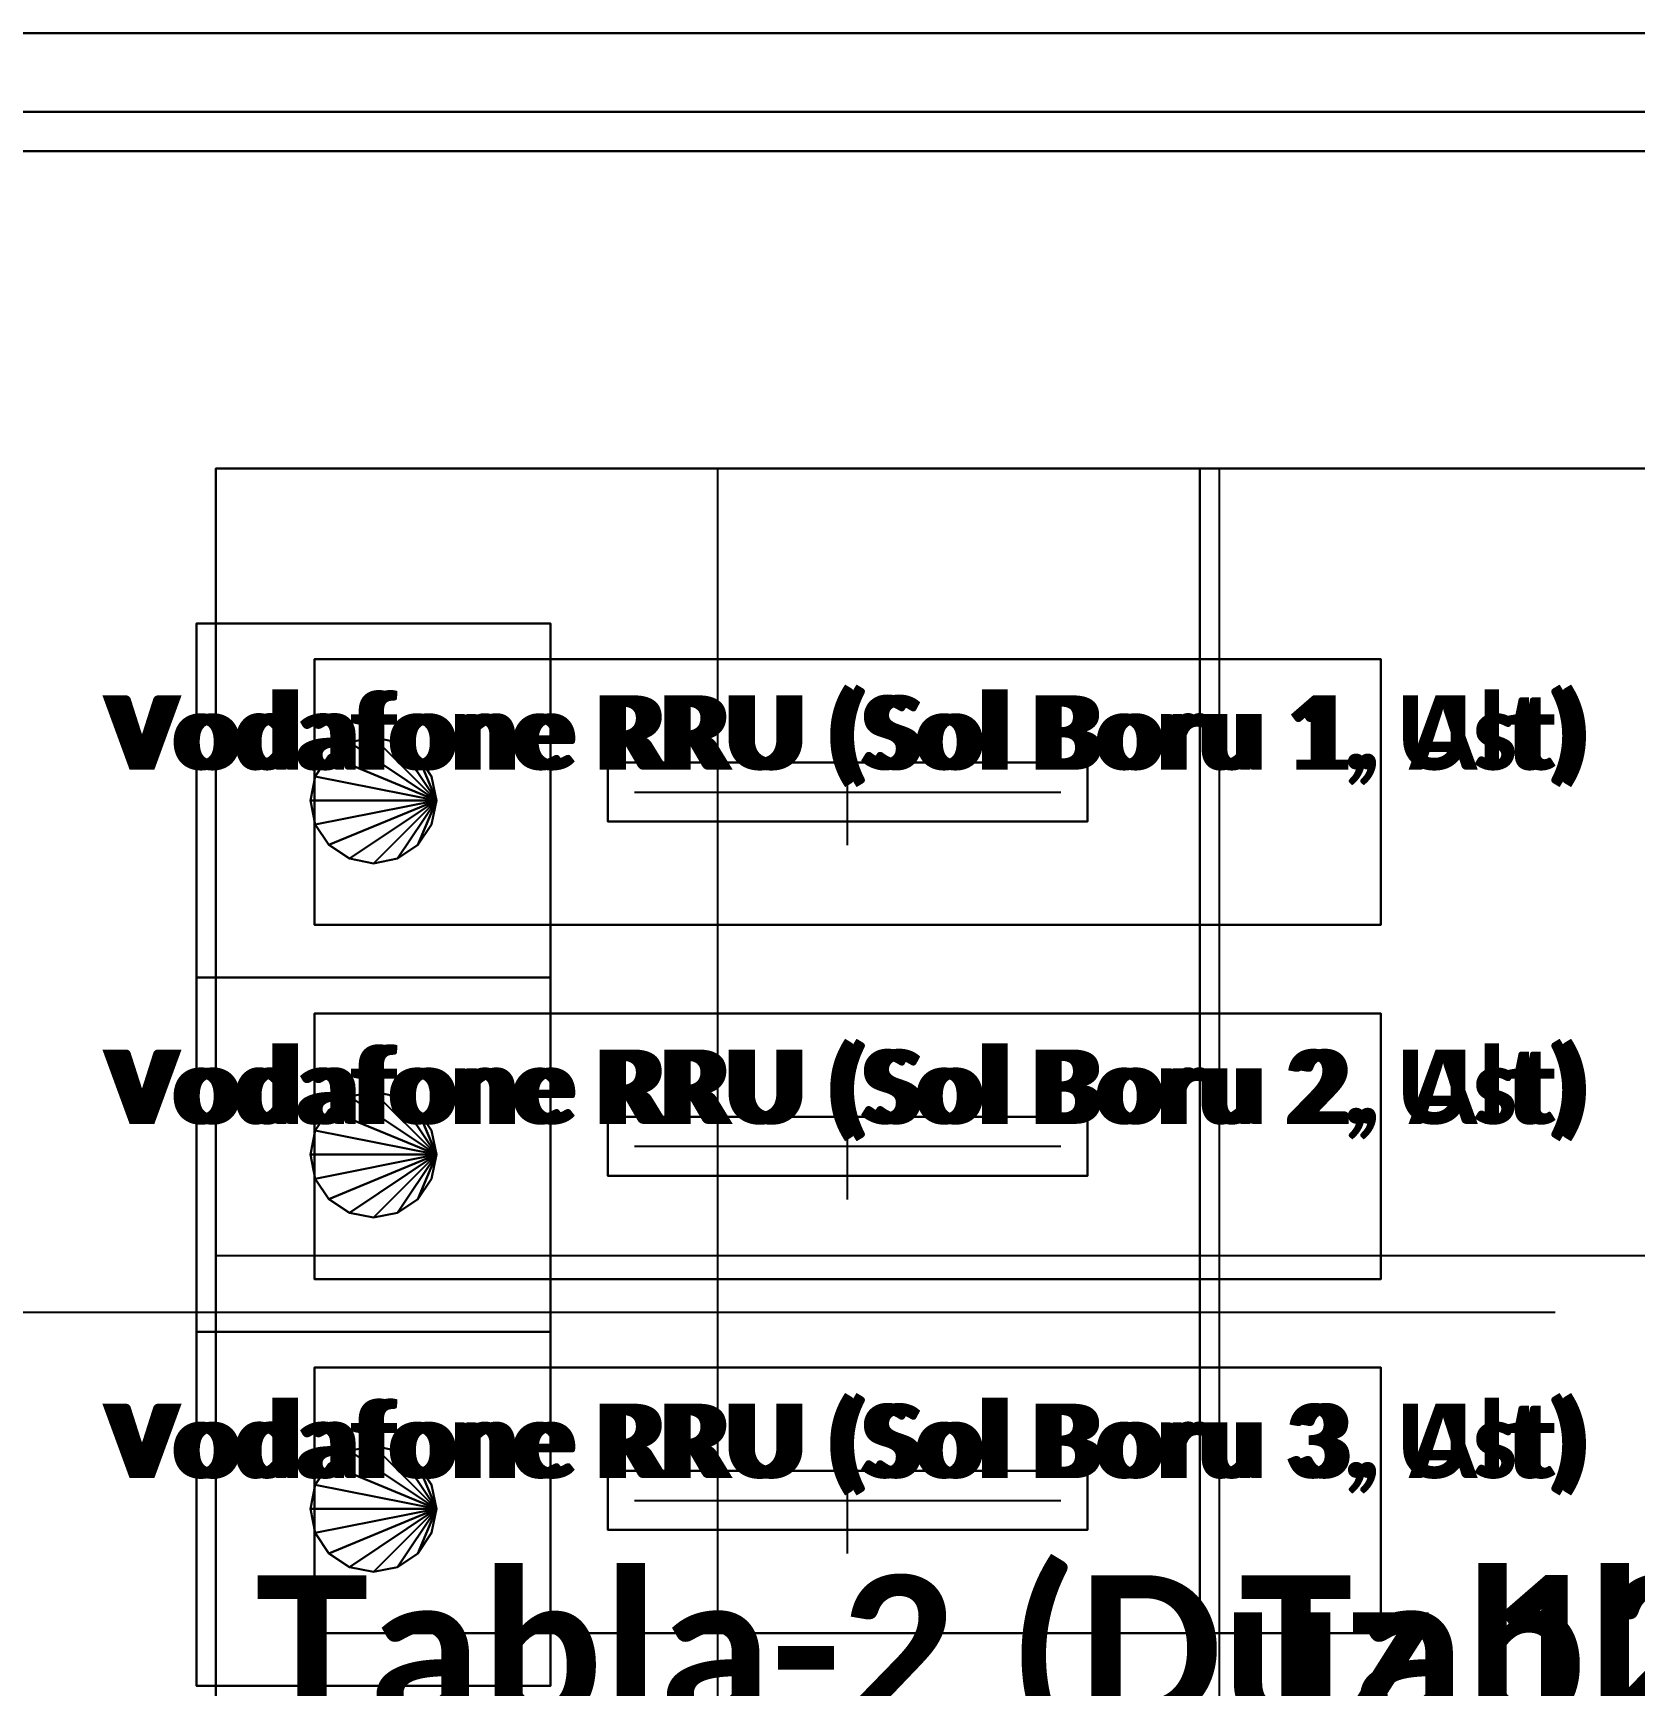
# Model space of a CAD drawing. Header units: millimetres. Extents: x -15000 to 15000, y -45082 to 2000.
# Drawn here: x -2373 to -1559, y 1160 to 2000 of the extents above; entities that cross this region are included whole.
import ezdxf
from ezdxf.enums import TextEntityAlignment as Align

# ---------------------------------------------------------------- set-up
doc = ezdxf.new("R2010")
doc.units = ezdxf.units.MM
for name, color, linetype in [('BLOK_OZEL_PLATFORM', 140, 'CONTINUOUS'), ('CELIK_KIRIS_KOLON', 9, 'CONTINUOUS'), ('EKP_VODAFONE_RRU', 1, 'CONTINUOUS'), ('KORKULUK_KAPI', 4, 'CONTINUOUS'), ('MONTAJ_BORULARI', 2, 'CONTINUOUS'), ('ZEMIN_PLATFORM', 8, 'CONTINUOUS')]:
    doc.layers.add(name, color=color, linetype=linetype)
doc.styles.get("Standard").update_dxf_attribs({"font": 'calibrib.ttf'})

msp = doc.modelspace()

# ---------------------------------------------------------------- linework, layer by layer
at = {"layer": 'BLOK_OZEL_PLATFORM'}
for p, q in [((-1260.52, 1778.79, -29), (-2280.52, 1778.79, -29)), ((-2280.52, 1778.79, -29), (-2280.52, 578.79, -29)), ((-1260.52, 1778.79, 11), (-2280.52, 1778.79, 11)), ((-2280.52, 1778.79, 11), (-2280.52, 578.79, 11)), ((-2280.52, 1778.79, -29), (-2280.52, 1778.79, 11)), ((-2025.52, 578.79, 11), (-2025.52, 1778.79, 11)), ((-760.52, 1778.79, -29), (-1780.52, 1778.79, -29)), ((-1780.52, 1778.79, -29), (-1780.52, 578.79, -29)), ((-760.52, 1778.79, 11), (-1780.52, 1778.79, 11)), ((-1780.52, 1778.79, 11), (-1780.52, 578.79, 11)), ((-1780.52, 1778.79, -29), (-1780.52, 1778.79, 11)), ((-1770.52, 578.79, 11), (-1770.52, 1778.79, 11)), ((-2280.52, 1378.79, 11), (-1260.52, 1378.79, 11)), ((-1780.52, 1378.79, 11), (-760.52, 1378.79, 11))]:
    msp.add_line(p, q, dxfattribs=at)
for points in [[(-2280.52, 578.79, -29), (-1260.52, 578.79, -29), (-1260.52, 1778.79, -29), (-2280.52, 1778.79, -29)], [(-2280.52, 578.79, 11), (-1260.52, 578.79, 11), (-1260.52, 1778.79, 11), (-2280.52, 1778.79, 11)], [(-2280.52, 1778.79, -29), (-1260.52, 1778.79, -29), (-1260.52, 1778.79, 11), (-2280.52, 1778.79, 11)], [(-2280.52, 578.79, -29), (-2280.52, 1778.79, -29), (-2280.52, 1778.79, 11), (-2280.52, 578.79, 11)], [(-1780.52, 578.79, -29), (-760.52, 578.79, -29), (-760.52, 1778.79, -29), (-1780.52, 1778.79, -29)], [(-1780.52, 578.79, 11), (-760.52, 578.79, 11), (-760.52, 1778.79, 11), (-1780.52, 1778.79, 11)], [(-1780.52, 1778.79, -29), (-760.52, 1778.79, -29), (-760.52, 1778.79, 11), (-1780.52, 1778.79, 11)], [(-1780.52, 578.79, -29), (-1780.52, 1778.79, -29), (-1780.52, 1778.79, 11), (-1780.52, 578.79, 11)]]:
    msp.add_3dface(points, dxfattribs=at)
at = {"layer": 'CELIK_KIRIS_KOLON'}
msp.add_line((-3000, 1350, 4100), (-1600, 1350, 6750), dxfattribs=at)
at = {"layer": 'EKP_VODAFONE_RRU'}
for p, q in [((-1688.52, 1681.79, 360), (-2230.52, 1681.79, 360)), ((-2230.52, 1681.79, 360), (-2230.52, 1546.79, 360)), ((-1688.52, 1681.79, 870), (-2230.52, 1681.79, 870)), ((-2230.52, 1681.79, 870), (-2230.52, 1546.79, 870)), ((-2230.52, 1681.79, 360), (-2230.52, 1681.79, 870)), ((-1688.52, 1681.79, 1140), (-2230.52, 1681.79, 1140)), ((-2230.52, 1681.79, 1140), (-2230.52, 1546.79, 1140)), ((-1688.52, 1681.79, 1650), (-2230.52, 1681.79, 1650)), ((-2230.52, 1681.79, 1650), (-2230.52, 1546.79, 1650)), ((-2230.52, 1681.79, 1140), (-2230.52, 1681.79, 1650)), ((-1688.52, 1546.79, 360), (-1688.52, 1681.79, 360)), ((-1688.52, 1546.79, 870), (-1688.52, 1681.79, 870)), ((-1688.52, 1681.79, 360), (-1688.52, 1681.79, 870)), ((-1688.52, 1546.79, 1140), (-1688.52, 1681.79, 1140)), ((-1688.52, 1546.79, 1650), (-1688.52, 1681.79, 1650)), ((-1688.52, 1681.79, 1140), (-1688.52, 1681.79, 1650)), ((-1959.52, 1587.29, 870), (-1959.52, 1641.29, 870)), ((-1959.52, 1587.29, 1650), (-1959.52, 1641.29, 1650)), ((-1837.57, 1629.29, 870), (-2081.47, 1629.29, 870)), ((-2081.47, 1629.29, 870), (-2081.47, 1599.29, 870)), ((-1837.57, 1629.29, 900), (-2081.47, 1629.29, 900)), ((-2081.47, 1629.29, 900), (-2081.47, 1599.29, 900)), ((-2081.47, 1629.29, 870), (-2081.47, 1629.29, 900)), ((-1837.57, 1629.29, 1650), (-2081.47, 1629.29, 1650)), ((-2081.47, 1629.29, 1650), (-2081.47, 1599.29, 1650)), ((-1837.57, 1629.29, 1680), (-2081.47, 1629.29, 1680)), ((-2081.47, 1629.29, 1680), (-2081.47, 1599.29, 1680)), ((-2081.47, 1629.29, 1650), (-2081.47, 1629.29, 1680)), ((-1837.57, 1599.29, 870), (-1837.57, 1629.29, 870)), ((-1837.57, 1599.29, 900), (-1837.57, 1629.29, 900)), ((-1837.57, 1629.29, 870), (-1837.57, 1629.29, 900)), ((-1837.57, 1599.29, 1650), (-1837.57, 1629.29, 1650)), ((-1837.57, 1599.29, 1680), (-1837.57, 1629.29, 1680)), ((-1837.57, 1629.29, 1650), (-1837.57, 1629.29, 1680)), ((-2067.92, 1614.29, 870), (-1851.12, 1614.29, 870)), ((-2067.92, 1614.29, 1650), (-1851.12, 1614.29, 1650)), ((-2081.47, 1599.29, 870), (-1837.57, 1599.29, 870)), ((-2081.47, 1599.29, 900), (-1837.57, 1599.29, 900)), ((-2081.47, 1599.29, 870), (-2081.47, 1599.29, 900)), ((-2081.47, 1599.29, 1650), (-1837.57, 1599.29, 1650)), ((-2081.47, 1599.29, 1680), (-1837.57, 1599.29, 1680)), ((-2081.47, 1599.29, 1650), (-2081.47, 1599.29, 1680)), ((-1837.57, 1599.29, 870), (-1837.57, 1599.29, 900)), ((-1837.57, 1599.29, 1650), (-1837.57, 1599.29, 1680)), ((-2230.52, 1546.79, 360), (-1688.52, 1546.79, 360)), ((-2230.52, 1546.79, 870), (-1688.52, 1546.79, 870)), ((-2230.52, 1546.79, 360), (-2230.52, 1546.79, 870)), ((-2230.52, 1546.79, 1140), (-1688.52, 1546.79, 1140)), ((-2230.52, 1546.79, 1650), (-1688.52, 1546.79, 1650)), ((-2230.52, 1546.79, 1140), (-2230.52, 1546.79, 1650)), ((-1688.52, 1546.79, 360), (-1688.52, 1546.79, 870)), ((-1688.52, 1546.79, 1140), (-1688.52, 1546.79, 1650)), ((-1688.52, 1501.79, 360), (-2230.52, 1501.79, 360)), ((-2230.52, 1501.79, 360), (-2230.52, 1366.79, 360)), ((-1688.52, 1501.79, 870), (-2230.52, 1501.79, 870)), ((-2230.52, 1501.79, 870), (-2230.52, 1366.79, 870)), ((-2230.52, 1501.79, 360), (-2230.52, 1501.79, 870)), ((-1688.52, 1501.79, 1140), (-2230.52, 1501.79, 1140)), ((-2230.52, 1501.79, 1140), (-2230.52, 1366.79, 1140)), ((-1688.52, 1501.79, 1650), (-2230.52, 1501.79, 1650)), ((-2230.52, 1501.79, 1650), (-2230.52, 1366.79, 1650)), ((-2230.52, 1501.79, 1140), (-2230.52, 1501.79, 1650)), ((-1688.52, 1366.79, 360), (-1688.52, 1501.79, 360)), ((-1688.52, 1366.79, 870), (-1688.52, 1501.79, 870)), ((-1688.52, 1501.79, 360), (-1688.52, 1501.79, 870)), ((-1688.52, 1366.79, 1140), (-1688.52, 1501.79, 1140)), ((-1688.52, 1366.79, 1650), (-1688.52, 1501.79, 1650)), ((-1688.52, 1501.79, 1140), (-1688.52, 1501.79, 1650)), ((-1959.52, 1407.29, 870), (-1959.52, 1461.29, 870)), ((-1959.52, 1407.29, 1650), (-1959.52, 1461.29, 1650)), ((-1837.57, 1449.29, 870), (-2081.47, 1449.29, 870)), ((-2081.47, 1449.29, 870), (-2081.47, 1419.29, 870)), ((-1837.57, 1449.29, 900), (-2081.47, 1449.29, 900)), ((-2081.47, 1449.29, 900), (-2081.47, 1419.29, 900)), ((-2081.47, 1449.29, 870), (-2081.47, 1449.29, 900)), ((-1837.57, 1449.29, 1650), (-2081.47, 1449.29, 1650)), ((-2081.47, 1449.29, 1650), (-2081.47, 1419.29, 1650)), ((-1837.57, 1449.29, 1680), (-2081.47, 1449.29, 1680)), ((-2081.47, 1449.29, 1680), (-2081.47, 1419.29, 1680)), ((-2081.47, 1449.29, 1650), (-2081.47, 1449.29, 1680)), ((-1837.57, 1419.29, 870), (-1837.57, 1449.29, 870)), ((-1837.57, 1419.29, 900), (-1837.57, 1449.29, 900)), ((-1837.57, 1449.29, 870), (-1837.57, 1449.29, 900)), ((-1837.57, 1419.29, 1650), (-1837.57, 1449.29, 1650)), ((-1837.57, 1419.29, 1680), (-1837.57, 1449.29, 1680)), ((-1837.57, 1449.29, 1650), (-1837.57, 1449.29, 1680)), ((-2067.92, 1434.29, 870), (-1851.12, 1434.29, 870)), ((-2067.92, 1434.29, 1650), (-1851.12, 1434.29, 1650)), ((-2081.47, 1419.29, 870), (-1837.57, 1419.29, 870)), ((-2081.47, 1419.29, 900), (-1837.57, 1419.29, 900)), ((-2081.47, 1419.29, 870), (-2081.47, 1419.29, 900)), ((-2081.47, 1419.29, 1650), (-1837.57, 1419.29, 1650)), ((-2081.47, 1419.29, 1680), (-1837.57, 1419.29, 1680)), ((-2081.47, 1419.29, 1650), (-2081.47, 1419.29, 1680)), ((-1837.57, 1419.29, 870), (-1837.57, 1419.29, 900)), ((-1837.57, 1419.29, 1650), (-1837.57, 1419.29, 1680)), ((-2230.52, 1366.79, 360), (-1688.52, 1366.79, 360)), ((-2230.52, 1366.79, 870), (-1688.52, 1366.79, 870)), ((-2230.52, 1366.79, 360), (-2230.52, 1366.79, 870)), ((-2230.52, 1366.79, 1140), (-1688.52, 1366.79, 1140)), ((-2230.52, 1366.79, 1650), (-1688.52, 1366.79, 1650)), ((-2230.52, 1366.79, 1140), (-2230.52, 1366.79, 1650)), ((-1688.52, 1366.79, 360), (-1688.52, 1366.79, 870)), ((-1688.52, 1366.79, 1140), (-1688.52, 1366.79, 1650)), ((-1688.52, 1321.79, 360), (-2230.52, 1321.79, 360)), ((-2230.52, 1321.79, 360), (-2230.52, 1186.79, 360)), ((-1688.52, 1321.79, 870), (-2230.52, 1321.79, 870)), ((-2230.52, 1321.79, 870), (-2230.52, 1186.79, 870)), ((-2230.52, 1321.79, 360), (-2230.52, 1321.79, 870)), ((-1688.52, 1321.79, 1140), (-2230.52, 1321.79, 1140)), ((-2230.52, 1321.79, 1140), (-2230.52, 1186.79, 1140)), ((-1688.52, 1321.79, 1650), (-2230.52, 1321.79, 1650)), ((-2230.52, 1321.79, 1650), (-2230.52, 1186.79, 1650)), ((-2230.52, 1321.79, 1140), (-2230.52, 1321.79, 1650)), ((-1688.52, 1186.79, 360), (-1688.52, 1321.79, 360)), ((-1688.52, 1186.79, 870), (-1688.52, 1321.79, 870)), ((-1688.52, 1321.79, 360), (-1688.52, 1321.79, 870)), ((-1688.52, 1186.79, 1140), (-1688.52, 1321.79, 1140)), ((-1688.52, 1186.79, 1650), (-1688.52, 1321.79, 1650)), ((-1688.52, 1321.79, 1140), (-1688.52, 1321.79, 1650)), ((-1959.52, 1227.29, 870), (-1959.52, 1281.29, 870)), ((-1959.52, 1227.29, 1650), (-1959.52, 1281.29, 1650)), ((-1837.57, 1269.29, 870), (-2081.47, 1269.29, 870)), ((-2081.47, 1269.29, 870), (-2081.47, 1239.29, 870)), ((-1837.57, 1269.29, 900), (-2081.47, 1269.29, 900)), ((-2081.47, 1269.29, 900), (-2081.47, 1239.29, 900)), ((-2081.47, 1269.29, 870), (-2081.47, 1269.29, 900)), ((-1837.57, 1269.29, 1650), (-2081.47, 1269.29, 1650)), ((-2081.47, 1269.29, 1650), (-2081.47, 1239.29, 1650)), ((-1837.57, 1269.29, 1680), (-2081.47, 1269.29, 1680)), ((-2081.47, 1269.29, 1680), (-2081.47, 1239.29, 1680)), ((-2081.47, 1269.29, 1650), (-2081.47, 1269.29, 1680)), ((-1837.57, 1239.29, 870), (-1837.57, 1269.29, 870)), ((-1837.57, 1239.29, 900), (-1837.57, 1269.29, 900)), ((-1837.57, 1269.29, 870), (-1837.57, 1269.29, 900)), ((-1837.57, 1239.29, 1650), (-1837.57, 1269.29, 1650)), ((-1837.57, 1239.29, 1680), (-1837.57, 1269.29, 1680)), ((-1837.57, 1269.29, 1650), (-1837.57, 1269.29, 1680)), ((-2067.92, 1254.29, 870), (-1851.12, 1254.29, 870)), ((-2067.92, 1254.29, 1650), (-1851.12, 1254.29, 1650)), ((-2081.47, 1239.29, 870), (-1837.57, 1239.29, 870)), ((-2081.47, 1239.29, 900), (-1837.57, 1239.29, 900)), ((-2081.47, 1239.29, 870), (-2081.47, 1239.29, 900)), ((-2081.47, 1239.29, 1650), (-1837.57, 1239.29, 1650)), ((-2081.47, 1239.29, 1680), (-1837.57, 1239.29, 1680)), ((-2081.47, 1239.29, 1650), (-2081.47, 1239.29, 1680)), ((-1837.57, 1239.29, 870), (-1837.57, 1239.29, 900)), ((-1837.57, 1239.29, 1650), (-1837.57, 1239.29, 1680)), ((-2230.52, 1186.79, 360), (-1688.52, 1186.79, 360)), ((-2230.52, 1186.79, 870), (-1688.52, 1186.79, 870)), ((-2230.52, 1186.79, 360), (-2230.52, 1186.79, 870)), ((-2230.52, 1186.79, 1140), (-1688.52, 1186.79, 1140)), ((-2230.52, 1186.79, 1650), (-1688.52, 1186.79, 1650)), ((-2230.52, 1186.79, 1140), (-2230.52, 1186.79, 1650)), ((-1688.52, 1186.79, 360), (-1688.52, 1186.79, 870)), ((-1688.52, 1186.79, 1140), (-1688.52, 1186.79, 1650))]:
    msp.add_line(p, q, dxfattribs=at)
for points in [[(-2230.52, 1546.79, 360), (-1688.52, 1546.79, 360), (-1688.52, 1681.79, 360), (-2230.52, 1681.79, 360)], [(-2230.52, 1546.79, 870), (-1688.52, 1546.79, 870), (-1688.52, 1681.79, 870), (-2230.52, 1681.79, 870)], [(-2230.52, 1681.79, 360), (-1688.52, 1681.79, 360), (-1688.52, 1681.79, 870), (-2230.52, 1681.79, 870)], [(-2230.52, 1546.79, 360), (-2230.52, 1681.79, 360), (-2230.52, 1681.79, 870), (-2230.52, 1546.79, 870)], [(-2230.52, 1546.79, 1140), (-1688.52, 1546.79, 1140), (-1688.52, 1681.79, 1140), (-2230.52, 1681.79, 1140)], [(-2230.52, 1546.79, 1650), (-1688.52, 1546.79, 1650), (-1688.52, 1681.79, 1650), (-2230.52, 1681.79, 1650)], [(-2230.52, 1681.79, 1140), (-1688.52, 1681.79, 1140), (-1688.52, 1681.79, 1650), (-2230.52, 1681.79, 1650)], [(-2230.52, 1546.79, 1140), (-2230.52, 1681.79, 1140), (-2230.52, 1681.79, 1650), (-2230.52, 1546.79, 1650)], [(-1688.52, 1546.79, 360), (-1688.52, 1681.79, 360), (-1688.52, 1681.79, 870), (-1688.52, 1546.79, 870)], [(-1688.52, 1546.79, 1140), (-1688.52, 1681.79, 1140), (-1688.52, 1681.79, 1650), (-1688.52, 1546.79, 1650)], [(-2081.47, 1599.29, 870), (-1837.57, 1599.29, 870), (-1837.57, 1629.29, 870), (-2081.47, 1629.29, 870)], [(-2081.47, 1599.29, 900), (-1837.57, 1599.29, 900), (-1837.57, 1629.29, 900), (-2081.47, 1629.29, 900)], [(-2081.47, 1629.29, 870), (-1837.57, 1629.29, 870), (-1837.57, 1629.29, 900), (-2081.47, 1629.29, 900)], [(-2081.47, 1599.29, 870), (-2081.47, 1629.29, 870), (-2081.47, 1629.29, 900), (-2081.47, 1599.29, 900)], [(-2081.47, 1599.29, 1650), (-1837.57, 1599.29, 1650), (-1837.57, 1629.29, 1650), (-2081.47, 1629.29, 1650)], [(-2081.47, 1599.29, 1680), (-1837.57, 1599.29, 1680), (-1837.57, 1629.29, 1680), (-2081.47, 1629.29, 1680)], [(-2081.47, 1629.29, 1650), (-1837.57, 1629.29, 1650), (-1837.57, 1629.29, 1680), (-2081.47, 1629.29, 1680)], [(-2081.47, 1599.29, 1650), (-2081.47, 1629.29, 1650), (-2081.47, 1629.29, 1680), (-2081.47, 1599.29, 1680)], [(-1837.57, 1599.29, 870), (-1837.57, 1629.29, 870), (-1837.57, 1629.29, 900), (-1837.57, 1599.29, 900)], [(-1837.57, 1599.29, 1650), (-1837.57, 1629.29, 1650), (-1837.57, 1629.29, 1680), (-1837.57, 1599.29, 1680)], [(-2081.47, 1599.29, 870), (-1837.57, 1599.29, 870), (-1837.57, 1599.29, 900), (-2081.47, 1599.29, 900)], [(-2081.47, 1599.29, 1650), (-1837.57, 1599.29, 1650), (-1837.57, 1599.29, 1680), (-2081.47, 1599.29, 1680)], [(-2230.52, 1546.79, 360), (-1688.52, 1546.79, 360), (-1688.52, 1546.79, 870), (-2230.52, 1546.79, 870)], [(-2230.52, 1546.79, 1140), (-1688.52, 1546.79, 1140), (-1688.52, 1546.79, 1650), (-2230.52, 1546.79, 1650)], [(-2230.52, 1366.79, 360), (-1688.52, 1366.79, 360), (-1688.52, 1501.79, 360), (-2230.52, 1501.79, 360)], [(-2230.52, 1366.79, 870), (-1688.52, 1366.79, 870), (-1688.52, 1501.79, 870), (-2230.52, 1501.79, 870)], [(-2230.52, 1501.79, 360), (-1688.52, 1501.79, 360), (-1688.52, 1501.79, 870), (-2230.52, 1501.79, 870)], [(-2230.52, 1366.79, 360), (-2230.52, 1501.79, 360), (-2230.52, 1501.79, 870), (-2230.52, 1366.79, 870)], [(-2230.52, 1366.79, 1140), (-1688.52, 1366.79, 1140), (-1688.52, 1501.79, 1140), (-2230.52, 1501.79, 1140)], [(-2230.52, 1366.79, 1650), (-1688.52, 1366.79, 1650), (-1688.52, 1501.79, 1650), (-2230.52, 1501.79, 1650)], [(-2230.52, 1501.79, 1140), (-1688.52, 1501.79, 1140), (-1688.52, 1501.79, 1650), (-2230.52, 1501.79, 1650)], [(-2230.52, 1366.79, 1140), (-2230.52, 1501.79, 1140), (-2230.52, 1501.79, 1650), (-2230.52, 1366.79, 1650)], [(-1688.52, 1366.79, 360), (-1688.52, 1501.79, 360), (-1688.52, 1501.79, 870), (-1688.52, 1366.79, 870)], [(-1688.52, 1366.79, 1140), (-1688.52, 1501.79, 1140), (-1688.52, 1501.79, 1650), (-1688.52, 1366.79, 1650)], [(-2081.47, 1419.29, 870), (-1837.57, 1419.29, 870), (-1837.57, 1449.29, 870), (-2081.47, 1449.29, 870)], [(-2081.47, 1419.29, 900), (-1837.57, 1419.29, 900), (-1837.57, 1449.29, 900), (-2081.47, 1449.29, 900)], [(-2081.47, 1449.29, 870), (-1837.57, 1449.29, 870), (-1837.57, 1449.29, 900), (-2081.47, 1449.29, 900)], [(-2081.47, 1419.29, 870), (-2081.47, 1449.29, 870), (-2081.47, 1449.29, 900), (-2081.47, 1419.29, 900)], [(-2081.47, 1419.29, 1650), (-1837.57, 1419.29, 1650), (-1837.57, 1449.29, 1650), (-2081.47, 1449.29, 1650)], [(-2081.47, 1419.29, 1680), (-1837.57, 1419.29, 1680), (-1837.57, 1449.29, 1680), (-2081.47, 1449.29, 1680)], [(-2081.47, 1449.29, 1650), (-1837.57, 1449.29, 1650), (-1837.57, 1449.29, 1680), (-2081.47, 1449.29, 1680)], [(-2081.47, 1419.29, 1650), (-2081.47, 1449.29, 1650), (-2081.47, 1449.29, 1680), (-2081.47, 1419.29, 1680)], [(-1837.57, 1419.29, 870), (-1837.57, 1449.29, 870), (-1837.57, 1449.29, 900), (-1837.57, 1419.29, 900)], [(-1837.57, 1419.29, 1650), (-1837.57, 1449.29, 1650), (-1837.57, 1449.29, 1680), (-1837.57, 1419.29, 1680)], [(-2081.47, 1419.29, 870), (-1837.57, 1419.29, 870), (-1837.57, 1419.29, 900), (-2081.47, 1419.29, 900)], [(-2081.47, 1419.29, 1650), (-1837.57, 1419.29, 1650), (-1837.57, 1419.29, 1680), (-2081.47, 1419.29, 1680)], [(-2230.52, 1366.79, 360), (-1688.52, 1366.79, 360), (-1688.52, 1366.79, 870), (-2230.52, 1366.79, 870)], [(-2230.52, 1366.79, 1140), (-1688.52, 1366.79, 1140), (-1688.52, 1366.79, 1650), (-2230.52, 1366.79, 1650)], [(-2230.52, 1186.79, 360), (-1688.52, 1186.79, 360), (-1688.52, 1321.79, 360), (-2230.52, 1321.79, 360)], [(-2230.52, 1186.79, 870), (-1688.52, 1186.79, 870), (-1688.52, 1321.79, 870), (-2230.52, 1321.79, 870)], [(-2230.52, 1321.79, 360), (-1688.52, 1321.79, 360), (-1688.52, 1321.79, 870), (-2230.52, 1321.79, 870)], [(-2230.52, 1186.79, 360), (-2230.52, 1321.79, 360), (-2230.52, 1321.79, 870), (-2230.52, 1186.79, 870)], [(-2230.52, 1186.79, 1140), (-1688.52, 1186.79, 1140), (-1688.52, 1321.79, 1140), (-2230.52, 1321.79, 1140)], [(-2230.52, 1186.79, 1650), (-1688.52, 1186.79, 1650), (-1688.52, 1321.79, 1650), (-2230.52, 1321.79, 1650)], [(-2230.52, 1321.79, 1140), (-1688.52, 1321.79, 1140), (-1688.52, 1321.79, 1650), (-2230.52, 1321.79, 1650)], [(-2230.52, 1186.79, 1140), (-2230.52, 1321.79, 1140), (-2230.52, 1321.79, 1650), (-2230.52, 1186.79, 1650)], [(-1688.52, 1186.79, 360), (-1688.52, 1321.79, 360), (-1688.52, 1321.79, 870), (-1688.52, 1186.79, 870)], [(-1688.52, 1186.79, 1140), (-1688.52, 1321.79, 1140), (-1688.52, 1321.79, 1650), (-1688.52, 1186.79, 1650)], [(-2081.47, 1239.29, 870), (-1837.57, 1239.29, 870), (-1837.57, 1269.29, 870), (-2081.47, 1269.29, 870)], [(-2081.47, 1239.29, 900), (-1837.57, 1239.29, 900), (-1837.57, 1269.29, 900), (-2081.47, 1269.29, 900)], [(-2081.47, 1269.29, 870), (-1837.57, 1269.29, 870), (-1837.57, 1269.29, 900), (-2081.47, 1269.29, 900)], [(-2081.47, 1239.29, 870), (-2081.47, 1269.29, 870), (-2081.47, 1269.29, 900), (-2081.47, 1239.29, 900)], [(-2081.47, 1239.29, 1650), (-1837.57, 1239.29, 1650), (-1837.57, 1269.29, 1650), (-2081.47, 1269.29, 1650)], [(-2081.47, 1239.29, 1680), (-1837.57, 1239.29, 1680), (-1837.57, 1269.29, 1680), (-2081.47, 1269.29, 1680)], [(-2081.47, 1269.29, 1650), (-1837.57, 1269.29, 1650), (-1837.57, 1269.29, 1680), (-2081.47, 1269.29, 1680)], [(-2081.47, 1239.29, 1650), (-2081.47, 1269.29, 1650), (-2081.47, 1269.29, 1680), (-2081.47, 1239.29, 1680)], [(-1837.57, 1239.29, 870), (-1837.57, 1269.29, 870), (-1837.57, 1269.29, 900), (-1837.57, 1239.29, 900)], [(-1837.57, 1239.29, 1650), (-1837.57, 1269.29, 1650), (-1837.57, 1269.29, 1680), (-1837.57, 1239.29, 1680)], [(-2081.47, 1239.29, 870), (-1837.57, 1239.29, 870), (-1837.57, 1239.29, 900), (-2081.47, 1239.29, 900)], [(-2081.47, 1239.29, 1650), (-1837.57, 1239.29, 1650), (-1837.57, 1239.29, 1680), (-2081.47, 1239.29, 1680)], [(-2230.52, 1186.79, 360), (-1688.52, 1186.79, 360), (-1688.52, 1186.79, 870), (-2230.52, 1186.79, 870)], [(-2230.52, 1186.79, 1140), (-1688.52, 1186.79, 1140), (-1688.52, 1186.79, 1650), (-2230.52, 1186.79, 1650)]]:
    msp.add_3dface(points, dxfattribs=at)
at = {"layer": 'KORKULUK_KAPI'}
for p, q in [((5500, 1960), (-5500, 1960)), ((5500, 1960, 1700), (-5500, 1960, 1700)), ((-5500, 1940), (5500, 1940)), ((-5500, 1940, 1700), (5500, 1940, 1700))]:
    msp.add_line(p, q, dxfattribs=at)
for points in [[(-5500, 1940), (5500, 1940), (5500, 1960), (-5500, 1960)], [(-5500, 1940, 1700), (5500, 1940, 1700), (5500, 1960, 1700), (-5500, 1960, 1700)], [(-5500, 1960), (5500, 1960), (5500, 1960, 1700), (-5500, 1960, 1700)], [(-5500, 1940), (5500, 1940), (5500, 1940, 1700), (-5500, 1940, 1700)]]:
    msp.add_3dface(points, dxfattribs=at)
at = {"layer": 'MONTAJ_BORULARI'}
for p, q in [((-2110.5, 1700), (-2290.5, 1700)), ((-2290.5, 1700), (-2290.5, 1520)), ((-2110.5, 1700, 15), (-2290.5, 1700, 15)), ((-2290.5, 1700, 15), (-2290.5, 1520, 15)), ((-2290.5, 1700), (-2290.5, 1700, 15)), ((-2110.5, 1520), (-2110.5, 1700)), ((-2110.5, 1520, 15), (-2110.5, 1700, 15)), ((-2110.5, 1700), (-2110.5, 1700, 15)), ((-2212.75, 1639.56), (-2223.13, 1632.63)), ((-2212.75, 1639.56, 1700), (-2223.13, 1632.63, 1700)), ((-2200.5, 1642), (-2212.75, 1639.56)), ((-2200.5, 1642, 1700), (-2212.75, 1639.56, 1700)), ((-2188.25, 1639.56), (-2200.5, 1642)), ((-2188.25, 1639.56, 1700), (-2200.5, 1642, 1700)), ((-2200.5, 1642), (-2200.5, 1642, 1700)), ((-2177.87, 1632.63), (-2188.25, 1639.56)), ((-2177.87, 1632.63, 1700), (-2188.25, 1639.56, 1700)), ((-2223.13, 1632.63), (-2230.06, 1622.25)), ((-2223.13, 1632.63, 1700), (-2230.06, 1622.25, 1700)), ((-2170.94, 1622.25), (-2177.87, 1632.63)), ((-2170.94, 1622.25, 1700), (-2177.87, 1632.63, 1700)), ((-2230.06, 1622.25), (-2232.5, 1610)), ((-2230.06, 1622.25, 1700), (-2232.5, 1610, 1700)), ((-2168.5, 1610), (-2170.94, 1622.25)), ((-2168.5, 1610, 1700), (-2170.94, 1622.25, 1700)), ((-2232.5, 1610), (-2230.06, 1597.75)), ((-2232.5, 1610, 1700), (-2230.06, 1597.75, 1700)), ((-2232.5, 1610), (-2232.5, 1610, 1700)), ((-2170.94, 1597.75), (-2168.5, 1610)), ((-2170.94, 1597.75, 1700), (-2168.5, 1610, 1700)), ((-2168.5, 1610), (-2168.5, 1610, 1700)), ((-2230.06, 1597.75), (-2223.13, 1587.37)), ((-2230.06, 1597.75, 1700), (-2223.13, 1587.37, 1700)), ((-2177.87, 1587.37), (-2170.94, 1597.75)), ((-2177.87, 1587.37, 1700), (-2170.94, 1597.75, 1700)), ((-2223.13, 1587.37), (-2212.75, 1580.44)), ((-2223.13, 1587.37, 1700), (-2212.75, 1580.44, 1700)), ((-2212.75, 1580.44), (-2200.5, 1578)), ((-2212.75, 1580.44, 1700), (-2200.5, 1578, 1700)), ((-2200.5, 1578), (-2188.25, 1580.44)), ((-2200.5, 1578, 1700), (-2188.25, 1580.44, 1700)), ((-2188.25, 1580.44), (-2177.87, 1587.37)), ((-2188.25, 1580.44, 1700), (-2177.87, 1587.37, 1700)), ((-2200.5, 1578), (-2200.5, 1578, 1700)), ((-2290.5, 1520), (-2110.5, 1520)), ((-2290.5, 1520, 15), (-2110.5, 1520, 15)), ((-2290.5, 1520), (-2290.5, 1520, 15)), ((-2110.5, 1520), (-2290.5, 1520)), ((-2290.5, 1520), (-2290.5, 1340)), ((-2110.5, 1520, 15), (-2290.5, 1520, 15)), ((-2290.5, 1520, 15), (-2290.5, 1340, 15)), ((-2290.5, 1520), (-2290.5, 1520, 15)), ((-2110.5, 1520), (-2110.5, 1520, 15)), ((-2110.5, 1340), (-2110.5, 1520)), ((-2110.5, 1340, 15), (-2110.5, 1520, 15)), ((-2110.5, 1520), (-2110.5, 1520, 15)), ((-2200.5, 1462), (-2212.75, 1459.56)), ((-2200.5, 1462, 1700), (-2212.75, 1459.56, 1700)), ((-2188.25, 1459.56), (-2200.5, 1462)), ((-2188.25, 1459.56, 1700), (-2200.5, 1462, 1700)), ((-2200.5, 1462), (-2200.5, 1462, 1700)), ((-2212.75, 1459.56), (-2223.13, 1452.63)), ((-2212.75, 1459.56, 1700), (-2223.13, 1452.63, 1700)), ((-2177.87, 1452.63), (-2188.25, 1459.56)), ((-2177.87, 1452.63, 1700), (-2188.25, 1459.56, 1700)), ((-2223.13, 1452.63), (-2230.06, 1442.25)), ((-2223.13, 1452.63, 1700), (-2230.06, 1442.25, 1700)), ((-2170.94, 1442.25), (-2177.87, 1452.63)), ((-2170.94, 1442.25, 1700), (-2177.87, 1452.63, 1700)), ((-2230.06, 1442.25), (-2232.5, 1430)), ((-2230.06, 1442.25, 1700), (-2232.5, 1430, 1700)), ((-2168.5, 1430), (-2170.94, 1442.25)), ((-2168.5, 1430, 1700), (-2170.94, 1442.25, 1700)), ((-2232.5, 1430), (-2230.06, 1417.75)), ((-2232.5, 1430, 1700), (-2230.06, 1417.75, 1700)), ((-2232.5, 1430), (-2232.5, 1430, 1700)), ((-2170.94, 1417.75), (-2168.5, 1430)), ((-2170.94, 1417.75, 1700), (-2168.5, 1430, 1700)), ((-2168.5, 1430), (-2168.5, 1430, 1700)), ((-2230.06, 1417.75), (-2223.13, 1407.37)), ((-2230.06, 1417.75, 1700), (-2223.13, 1407.37, 1700)), ((-2177.87, 1407.37), (-2170.94, 1417.75)), ((-2177.87, 1407.37, 1700), (-2170.94, 1417.75, 1700)), ((-2223.13, 1407.37), (-2212.75, 1400.44)), ((-2223.13, 1407.37, 1700), (-2212.75, 1400.44, 1700)), ((-2188.25, 1400.44), (-2177.87, 1407.37)), ((-2188.25, 1400.44, 1700), (-2177.87, 1407.37, 1700)), ((-2212.75, 1400.44), (-2200.5, 1398)), ((-2212.75, 1400.44, 1700), (-2200.5, 1398, 1700)), ((-2200.5, 1398), (-2188.25, 1400.44)), ((-2200.5, 1398, 1700), (-2188.25, 1400.44, 1700)), ((-2200.5, 1398), (-2200.5, 1398, 1700)), ((-2290.5, 1340), (-2110.5, 1340)), ((-2290.5, 1340, 15), (-2110.5, 1340, 15)), ((-2290.5, 1340), (-2290.5, 1340, 15)), ((-2110.5, 1340), (-2290.5, 1340)), ((-2290.5, 1340), (-2290.5, 1160)), ((-2110.5, 1340, 15), (-2290.5, 1340, 15)), ((-2290.5, 1340, 15), (-2290.5, 1160, 15)), ((-2290.5, 1340), (-2290.5, 1340, 15)), ((-2110.5, 1340), (-2110.5, 1340, 15)), ((-2110.5, 1160), (-2110.5, 1340)), ((-2110.5, 1160, 15), (-2110.5, 1340, 15)), ((-2110.5, 1340), (-2110.5, 1340, 15)), ((-2212.75, 1279.56), (-2223.13, 1272.63)), ((-2212.75, 1279.56, 1700), (-2223.13, 1272.63, 1700)), ((-2200.5, 1282), (-2212.75, 1279.56)), ((-2200.5, 1282, 1700), (-2212.75, 1279.56, 1700)), ((-2188.25, 1279.56), (-2200.5, 1282)), ((-2188.25, 1279.56, 1700), (-2200.5, 1282, 1700)), ((-2200.5, 1282), (-2200.5, 1282, 1700)), ((-2177.87, 1272.63), (-2188.25, 1279.56)), ((-2177.87, 1272.63, 1700), (-2188.25, 1279.56, 1700)), ((-2223.13, 1272.63), (-2230.06, 1262.25)), ((-2223.13, 1272.63, 1700), (-2230.06, 1262.25, 1700)), ((-2170.94, 1262.25), (-2177.87, 1272.63)), ((-2170.94, 1262.25, 1700), (-2177.87, 1272.63, 1700)), ((-2230.06, 1262.25), (-2232.5, 1250)), ((-2230.06, 1262.25, 1700), (-2232.5, 1250, 1700)), ((-2168.5, 1250), (-2170.94, 1262.25)), ((-2168.5, 1250, 1700), (-2170.94, 1262.25, 1700)), ((-2232.5, 1250), (-2230.06, 1237.75)), ((-2232.5, 1250, 1700), (-2230.06, 1237.75, 1700)), ((-2232.5, 1250), (-2232.5, 1250, 1700)), ((-2170.94, 1237.75), (-2168.5, 1250)), ((-2170.94, 1237.75, 1700), (-2168.5, 1250, 1700)), ((-2168.5, 1250), (-2168.5, 1250, 1700)), ((-2230.06, 1237.75), (-2223.13, 1227.37)), ((-2230.06, 1237.75, 1700), (-2223.13, 1227.37, 1700)), ((-2177.87, 1227.37), (-2170.94, 1237.75)), ((-2177.87, 1227.37, 1700), (-2170.94, 1237.75, 1700)), ((-2223.13, 1227.37), (-2212.75, 1220.44)), ((-2223.13, 1227.37, 1700), (-2212.75, 1220.44, 1700)), ((-2188.25, 1220.44), (-2177.87, 1227.37)), ((-2188.25, 1220.44, 1700), (-2177.87, 1227.37, 1700)), ((-2212.75, 1220.44), (-2200.5, 1218)), ((-2212.75, 1220.44, 1700), (-2200.5, 1218, 1700)), ((-2200.5, 1218), (-2188.25, 1220.44)), ((-2200.5, 1218, 1700), (-2188.25, 1220.44, 1700)), ((-2200.5, 1218), (-2200.5, 1218, 1700)), ((-2290.5, 1160), (-2110.5, 1160)), ((-2290.5, 1160, 15), (-2110.5, 1160, 15)), ((-2290.5, 1160), (-2290.5, 1160, 15)), ((-2110.5, 1160), (-2110.5, 1160, 15))]:
    msp.add_line(p, q, dxfattribs=at)
for points in [[(-2290.5, 1520), (-2110.5, 1520), (-2110.5, 1700), (-2290.5, 1700)], [(-2290.5, 1520, 15), (-2110.5, 1520, 15), (-2110.5, 1700, 15), (-2290.5, 1700, 15)], [(-2290.5, 1700), (-2110.5, 1700), (-2110.5, 1700, 15), (-2290.5, 1700, 15)], [(-2290.5, 1520), (-2290.5, 1700), (-2290.5, 1700, 15), (-2290.5, 1520, 15)], [(-2110.5, 1520), (-2110.5, 1700), (-2110.5, 1700, 15), (-2110.5, 1520, 15)], [(-2212.75, 1639.56), (-2223.13, 1632.63), (-2223.13, 1632.63, 1700), (-2212.75, 1639.56, 1700)], [(-2168.5, 1610), (-2212.75, 1639.56), (-2223.13, 1632.63)], [(-2168.5, 1610, 1700), (-2212.75, 1639.56, 1700), (-2223.13, 1632.63, 1700)], [(-2200.5, 1642), (-2212.75, 1639.56), (-2212.75, 1639.56, 1700), (-2200.5, 1642, 1700)], [(-2168.5, 1610), (-2200.5, 1642), (-2212.75, 1639.56)], [(-2168.5, 1610, 1700), (-2200.5, 1642, 1700), (-2212.75, 1639.56, 1700)], [(-2188.25, 1639.56), (-2200.5, 1642), (-2200.5, 1642, 1700), (-2188.25, 1639.56, 1700)], [(-2168.5, 1610), (-2188.25, 1639.56), (-2200.5, 1642)], [(-2168.5, 1610, 1700), (-2188.25, 1639.56, 1700), (-2200.5, 1642, 1700)], [(-2177.87, 1632.63), (-2188.25, 1639.56), (-2188.25, 1639.56, 1700), (-2177.87, 1632.63, 1700)], [(-2168.5, 1610), (-2177.87, 1632.63), (-2188.25, 1639.56)], [(-2168.5, 1610, 1700), (-2177.87, 1632.63, 1700), (-2188.25, 1639.56, 1700)], [(-2223.13, 1632.63), (-2230.06, 1622.25), (-2230.06, 1622.25, 1700), (-2223.13, 1632.63, 1700)], [(-2168.5, 1610), (-2223.13, 1632.63), (-2230.06, 1622.25)], [(-2168.5, 1610, 1700), (-2223.13, 1632.63, 1700), (-2230.06, 1622.25, 1700)], [(-2170.94, 1622.25), (-2177.87, 1632.63), (-2177.87, 1632.63, 1700), (-2170.94, 1622.25, 1700)], [(-2168.5, 1610), (-2170.94, 1622.25), (-2177.87, 1632.63)], [(-2168.5, 1610, 1700), (-2170.94, 1622.25, 1700), (-2177.87, 1632.63, 1700)], [(-2230.06, 1622.25), (-2232.5, 1610), (-2232.5, 1610, 1700), (-2230.06, 1622.25, 1700)], [(-2168.5, 1610), (-2230.06, 1622.25), (-2232.5, 1610)], [(-2168.5, 1610, 1700), (-2230.06, 1622.25, 1700), (-2232.5, 1610, 1700)], [(-2168.5, 1610), (-2170.94, 1622.25), (-2170.94, 1622.25, 1700), (-2168.5, 1610, 1700)], [(-2232.5, 1610), (-2230.06, 1597.75), (-2230.06, 1597.75, 1700), (-2232.5, 1610, 1700)], [(-2168.5, 1610), (-2232.5, 1610), (-2230.06, 1597.75)], [(-2168.5, 1610, 1700), (-2232.5, 1610, 1700), (-2230.06, 1597.75, 1700)], [(-2168.5, 1610), (-2230.06, 1597.75), (-2223.13, 1587.37)], [(-2168.5, 1610, 1700), (-2230.06, 1597.75, 1700), (-2223.13, 1587.37, 1700)], [(-2168.5, 1610), (-2223.13, 1587.37), (-2212.75, 1580.44)], [(-2168.5, 1610, 1700), (-2223.13, 1587.37, 1700), (-2212.75, 1580.44, 1700)], [(-2168.5, 1610), (-2212.75, 1580.44), (-2200.5, 1578)], [(-2168.5, 1610, 1700), (-2212.75, 1580.44, 1700), (-2200.5, 1578, 1700)], [(-2168.5, 1610), (-2200.5, 1578), (-2188.25, 1580.44)], [(-2168.5, 1610, 1700), (-2200.5, 1578, 1700), (-2188.25, 1580.44, 1700)], [(-2168.5, 1610), (-2188.25, 1580.44), (-2177.87, 1587.37)], [(-2168.5, 1610, 1700), (-2188.25, 1580.44, 1700), (-2177.87, 1587.37, 1700)], [(-2168.5, 1610), (-2177.87, 1587.37), (-2170.94, 1597.75)], [(-2168.5, 1610, 1700), (-2177.87, 1587.37, 1700), (-2170.94, 1597.75, 1700)], [(-2170.94, 1597.75), (-2168.5, 1610), (-2168.5, 1610, 1700), (-2170.94, 1597.75, 1700)], [(-2230.06, 1597.75), (-2223.13, 1587.37), (-2223.13, 1587.37, 1700), (-2230.06, 1597.75, 1700)], [(-2177.87, 1587.37), (-2170.94, 1597.75), (-2170.94, 1597.75, 1700), (-2177.87, 1587.37, 1700)], [(-2223.13, 1587.37), (-2212.75, 1580.44), (-2212.75, 1580.44, 1700), (-2223.13, 1587.37, 1700)], [(-2212.75, 1580.44), (-2200.5, 1578), (-2200.5, 1578, 1700), (-2212.75, 1580.44, 1700)], [(-2200.5, 1578), (-2188.25, 1580.44), (-2188.25, 1580.44, 1700), (-2200.5, 1578, 1700)], [(-2188.25, 1580.44), (-2177.87, 1587.37), (-2177.87, 1587.37, 1700), (-2188.25, 1580.44, 1700)], [(-2290.5, 1520), (-2110.5, 1520), (-2110.5, 1520, 15), (-2290.5, 1520, 15)], [(-2290.5, 1340), (-2110.5, 1340), (-2110.5, 1520), (-2290.5, 1520)], [(-2290.5, 1340, 15), (-2110.5, 1340, 15), (-2110.5, 1520, 15), (-2290.5, 1520, 15)], [(-2290.5, 1520), (-2110.5, 1520), (-2110.5, 1520, 15), (-2290.5, 1520, 15)], [(-2290.5, 1340), (-2290.5, 1520), (-2290.5, 1520, 15), (-2290.5, 1340, 15)], [(-2110.5, 1340), (-2110.5, 1520), (-2110.5, 1520, 15), (-2110.5, 1340, 15)], [(-2200.5, 1462), (-2212.75, 1459.56), (-2212.75, 1459.56, 1700), (-2200.5, 1462, 1700)], [(-2168.5, 1430), (-2200.5, 1462), (-2212.75, 1459.56)], [(-2168.5, 1430, 1700), (-2200.5, 1462, 1700), (-2212.75, 1459.56, 1700)], [(-2188.25, 1459.56), (-2200.5, 1462), (-2200.5, 1462, 1700), (-2188.25, 1459.56, 1700)], [(-2168.5, 1430), (-2188.25, 1459.56), (-2200.5, 1462)], [(-2168.5, 1430, 1700), (-2188.25, 1459.56, 1700), (-2200.5, 1462, 1700)], [(-2212.75, 1459.56), (-2223.13, 1452.63), (-2223.13, 1452.63, 1700), (-2212.75, 1459.56, 1700)], [(-2168.5, 1430), (-2212.75, 1459.56), (-2223.13, 1452.63)], [(-2168.5, 1430, 1700), (-2212.75, 1459.56, 1700), (-2223.13, 1452.63, 1700)], [(-2177.87, 1452.63), (-2188.25, 1459.56), (-2188.25, 1459.56, 1700), (-2177.87, 1452.63, 1700)], [(-2168.5, 1430), (-2177.87, 1452.63), (-2188.25, 1459.56)], [(-2168.5, 1430, 1700), (-2177.87, 1452.63, 1700), (-2188.25, 1459.56, 1700)], [(-2223.13, 1452.63), (-2230.06, 1442.25), (-2230.06, 1442.25, 1700), (-2223.13, 1452.63, 1700)], [(-2168.5, 1430), (-2223.13, 1452.63), (-2230.06, 1442.25)], [(-2168.5, 1430, 1700), (-2223.13, 1452.63, 1700), (-2230.06, 1442.25, 1700)], [(-2170.94, 1442.25), (-2177.87, 1452.63), (-2177.87, 1452.63, 1700), (-2170.94, 1442.25, 1700)], [(-2168.5, 1430), (-2170.94, 1442.25), (-2177.87, 1452.63)], [(-2168.5, 1430, 1700), (-2170.94, 1442.25, 1700), (-2177.87, 1452.63, 1700)], [(-2230.06, 1442.25), (-2232.5, 1430), (-2232.5, 1430, 1700), (-2230.06, 1442.25, 1700)], [(-2168.5, 1430), (-2230.06, 1442.25), (-2232.5, 1430)], [(-2168.5, 1430, 1700), (-2230.06, 1442.25, 1700), (-2232.5, 1430, 1700)], [(-2168.5, 1430), (-2170.94, 1442.25), (-2170.94, 1442.25, 1700), (-2168.5, 1430, 1700)], [(-2232.5, 1430), (-2230.06, 1417.75), (-2230.06, 1417.75, 1700), (-2232.5, 1430, 1700)], [(-2168.5, 1430), (-2232.5, 1430), (-2230.06, 1417.75)], [(-2168.5, 1430, 1700), (-2232.5, 1430, 1700), (-2230.06, 1417.75, 1700)], [(-2168.5, 1430), (-2230.06, 1417.75), (-2223.13, 1407.37)], [(-2168.5, 1430, 1700), (-2230.06, 1417.75, 1700), (-2223.13, 1407.37, 1700)], [(-2168.5, 1430), (-2223.13, 1407.37), (-2212.75, 1400.44)], [(-2168.5, 1430, 1700), (-2223.13, 1407.37, 1700), (-2212.75, 1400.44, 1700)], [(-2168.5, 1430), (-2212.75, 1400.44), (-2200.5, 1398)], [(-2168.5, 1430, 1700), (-2212.75, 1400.44, 1700), (-2200.5, 1398, 1700)], [(-2168.5, 1430), (-2200.5, 1398), (-2188.25, 1400.44)], [(-2168.5, 1430, 1700), (-2200.5, 1398, 1700), (-2188.25, 1400.44, 1700)], [(-2168.5, 1430), (-2188.25, 1400.44), (-2177.87, 1407.37)], [(-2168.5, 1430, 1700), (-2188.25, 1400.44, 1700), (-2177.87, 1407.37, 1700)], [(-2168.5, 1430), (-2177.87, 1407.37), (-2170.94, 1417.75)], [(-2168.5, 1430, 1700), (-2177.87, 1407.37, 1700), (-2170.94, 1417.75, 1700)], [(-2170.94, 1417.75), (-2168.5, 1430), (-2168.5, 1430, 1700), (-2170.94, 1417.75, 1700)], [(-2230.06, 1417.75), (-2223.13, 1407.37), (-2223.13, 1407.37, 1700), (-2230.06, 1417.75, 1700)], [(-2177.87, 1407.37), (-2170.94, 1417.75), (-2170.94, 1417.75, 1700), (-2177.87, 1407.37, 1700)], [(-2223.13, 1407.37), (-2212.75, 1400.44), (-2212.75, 1400.44, 1700), (-2223.13, 1407.37, 1700)], [(-2188.25, 1400.44), (-2177.87, 1407.37), (-2177.87, 1407.37, 1700), (-2188.25, 1400.44, 1700)], [(-2212.75, 1400.44), (-2200.5, 1398), (-2200.5, 1398, 1700), (-2212.75, 1400.44, 1700)], [(-2200.5, 1398), (-2188.25, 1400.44), (-2188.25, 1400.44, 1700), (-2200.5, 1398, 1700)], [(-2290.5, 1340), (-2110.5, 1340), (-2110.5, 1340, 15), (-2290.5, 1340, 15)], [(-2290.5, 1160), (-2110.5, 1160), (-2110.5, 1340), (-2290.5, 1340)], [(-2290.5, 1160, 15), (-2110.5, 1160, 15), (-2110.5, 1340, 15), (-2290.5, 1340, 15)], [(-2290.5, 1340), (-2110.5, 1340), (-2110.5, 1340, 15), (-2290.5, 1340, 15)], [(-2290.5, 1160), (-2290.5, 1340), (-2290.5, 1340, 15), (-2290.5, 1160, 15)], [(-2110.5, 1160), (-2110.5, 1340), (-2110.5, 1340, 15), (-2110.5, 1160, 15)], [(-2212.75, 1279.56), (-2223.13, 1272.63), (-2223.13, 1272.63, 1700), (-2212.75, 1279.56, 1700)], [(-2168.5, 1250), (-2212.75, 1279.56), (-2223.13, 1272.63)], [(-2168.5, 1250, 1700), (-2212.75, 1279.56, 1700), (-2223.13, 1272.63, 1700)], [(-2200.5, 1282), (-2212.75, 1279.56), (-2212.75, 1279.56, 1700), (-2200.5, 1282, 1700)], [(-2168.5, 1250), (-2200.5, 1282), (-2212.75, 1279.56)], [(-2168.5, 1250, 1700), (-2200.5, 1282, 1700), (-2212.75, 1279.56, 1700)], [(-2188.25, 1279.56), (-2200.5, 1282), (-2200.5, 1282, 1700), (-2188.25, 1279.56, 1700)], [(-2168.5, 1250), (-2188.25, 1279.56), (-2200.5, 1282)], [(-2168.5, 1250, 1700), (-2188.25, 1279.56, 1700), (-2200.5, 1282, 1700)], [(-2177.87, 1272.63), (-2188.25, 1279.56), (-2188.25, 1279.56, 1700), (-2177.87, 1272.63, 1700)], [(-2168.5, 1250), (-2177.87, 1272.63), (-2188.25, 1279.56)], [(-2168.5, 1250, 1700), (-2177.87, 1272.63, 1700), (-2188.25, 1279.56, 1700)], [(-2223.13, 1272.63), (-2230.06, 1262.25), (-2230.06, 1262.25, 1700), (-2223.13, 1272.63, 1700)], [(-2168.5, 1250), (-2223.13, 1272.63), (-2230.06, 1262.25)], [(-2168.5, 1250, 1700), (-2223.13, 1272.63, 1700), (-2230.06, 1262.25, 1700)], [(-2170.94, 1262.25), (-2177.87, 1272.63), (-2177.87, 1272.63, 1700), (-2170.94, 1262.25, 1700)], [(-2168.5, 1250), (-2170.94, 1262.25), (-2177.87, 1272.63)], [(-2168.5, 1250, 1700), (-2170.94, 1262.25, 1700), (-2177.87, 1272.63, 1700)], [(-2230.06, 1262.25), (-2232.5, 1250), (-2232.5, 1250, 1700), (-2230.06, 1262.25, 1700)], [(-2168.5, 1250), (-2230.06, 1262.25), (-2232.5, 1250)], [(-2168.5, 1250, 1700), (-2230.06, 1262.25, 1700), (-2232.5, 1250, 1700)], [(-2168.5, 1250), (-2170.94, 1262.25), (-2170.94, 1262.25, 1700), (-2168.5, 1250, 1700)], [(-2232.5, 1250), (-2230.06, 1237.75), (-2230.06, 1237.75, 1700), (-2232.5, 1250, 1700)], [(-2168.5, 1250), (-2232.5, 1250), (-2230.06, 1237.75)], [(-2168.5, 1250, 1700), (-2232.5, 1250, 1700), (-2230.06, 1237.75, 1700)], [(-2168.5, 1250), (-2230.06, 1237.75), (-2223.13, 1227.37)], [(-2168.5, 1250, 1700), (-2230.06, 1237.75, 1700), (-2223.13, 1227.37, 1700)], [(-2168.5, 1250), (-2223.13, 1227.37), (-2212.75, 1220.44)], [(-2168.5, 1250, 1700), (-2223.13, 1227.37, 1700), (-2212.75, 1220.44, 1700)], [(-2168.5, 1250), (-2212.75, 1220.44), (-2200.5, 1218)], [(-2168.5, 1250, 1700), (-2212.75, 1220.44, 1700), (-2200.5, 1218, 1700)], [(-2168.5, 1250), (-2200.5, 1218), (-2188.25, 1220.44)], [(-2168.5, 1250, 1700), (-2200.5, 1218, 1700), (-2188.25, 1220.44, 1700)], [(-2168.5, 1250), (-2188.25, 1220.44), (-2177.87, 1227.37)], [(-2168.5, 1250, 1700), (-2188.25, 1220.44, 1700), (-2177.87, 1227.37, 1700)], [(-2168.5, 1250), (-2177.87, 1227.37), (-2170.94, 1237.75)], [(-2168.5, 1250, 1700), (-2177.87, 1227.37, 1700), (-2170.94, 1237.75, 1700)], [(-2170.94, 1237.75), (-2168.5, 1250), (-2168.5, 1250, 1700), (-2170.94, 1237.75, 1700)], [(-2230.06, 1237.75), (-2223.13, 1227.37), (-2223.13, 1227.37, 1700), (-2230.06, 1237.75, 1700)], [(-2177.87, 1227.37), (-2170.94, 1237.75), (-2170.94, 1237.75, 1700), (-2177.87, 1227.37, 1700)], [(-2223.13, 1227.37), (-2212.75, 1220.44), (-2212.75, 1220.44, 1700), (-2223.13, 1227.37, 1700)], [(-2188.25, 1220.44), (-2177.87, 1227.37), (-2177.87, 1227.37, 1700), (-2188.25, 1220.44, 1700)], [(-2212.75, 1220.44), (-2200.5, 1218), (-2200.5, 1218, 1700), (-2212.75, 1220.44, 1700)], [(-2200.5, 1218), (-2188.25, 1220.44), (-2188.25, 1220.44, 1700), (-2200.5, 1218, 1700)], [(-2290.5, 1160), (-2110.5, 1160), (-2110.5, 1160, 15), (-2290.5, 1160, 15)]]:
    msp.add_3dface(points, dxfattribs=at)
at = {"layer": 'ZEMIN_PLATFORM'}
for p, q in [((15000, 2000, -400), (-15000, 2000, -400)), ((15000, 2000), (-15000, 2000))]:
    msp.add_line(p, q, dxfattribs=at)
for points in [[(-15000, 0, -400), (15000, 0, -400), (15000, 2000, -400), (-15000, 2000, -400)], [(-15000, 0), (15000, 0), (15000, 2000), (-15000, 2000)], [(-15000, 2000, -400), (15000, 2000, -400), (15000, 2000), (-15000, 2000)]]:
    msp.add_3dface(points, dxfattribs=at)

# ---------------------------------------------------------------- texts
at = {"layer": 'BLOK_OZEL_PLATFORM'}
for p in [(-1770.52, 1178.79), (-1270.52, 1178.79)]:
    msp.add_text('Tabla-2 (Duz 120cm)', height=75, dxfattribs=at).set_placement(p, align=Align.MIDDLE_CENTER)
at = {"layer": 'EKP_VODAFONE_RRU'}
for s, p in [('Vodafone RRU (Sol Boru 1, Ust)', (-1959.52, 1644.53)), ('Vodafone RRU (Sol Boru 1, Alt)', (-1959.52, 1644.53)), ('Vodafone RRU (Sol Boru 2, Ust)', (-1959.52, 1464.53)), ('Vodafone RRU (Sol Boru 2, Alt)', (-1959.52, 1464.53)), ('Vodafone RRU (Sol Boru 3, Ust)', (-1959.52, 1284.53)), ('Vodafone RRU (Sol Boru 3, Alt)', (-1959.52, 1284.53))]:
    msp.add_text(s, height=37.8, dxfattribs=at).set_placement(p, align=Align.MIDDLE_CENTER)

doc.saveas('drawing.dxf')
